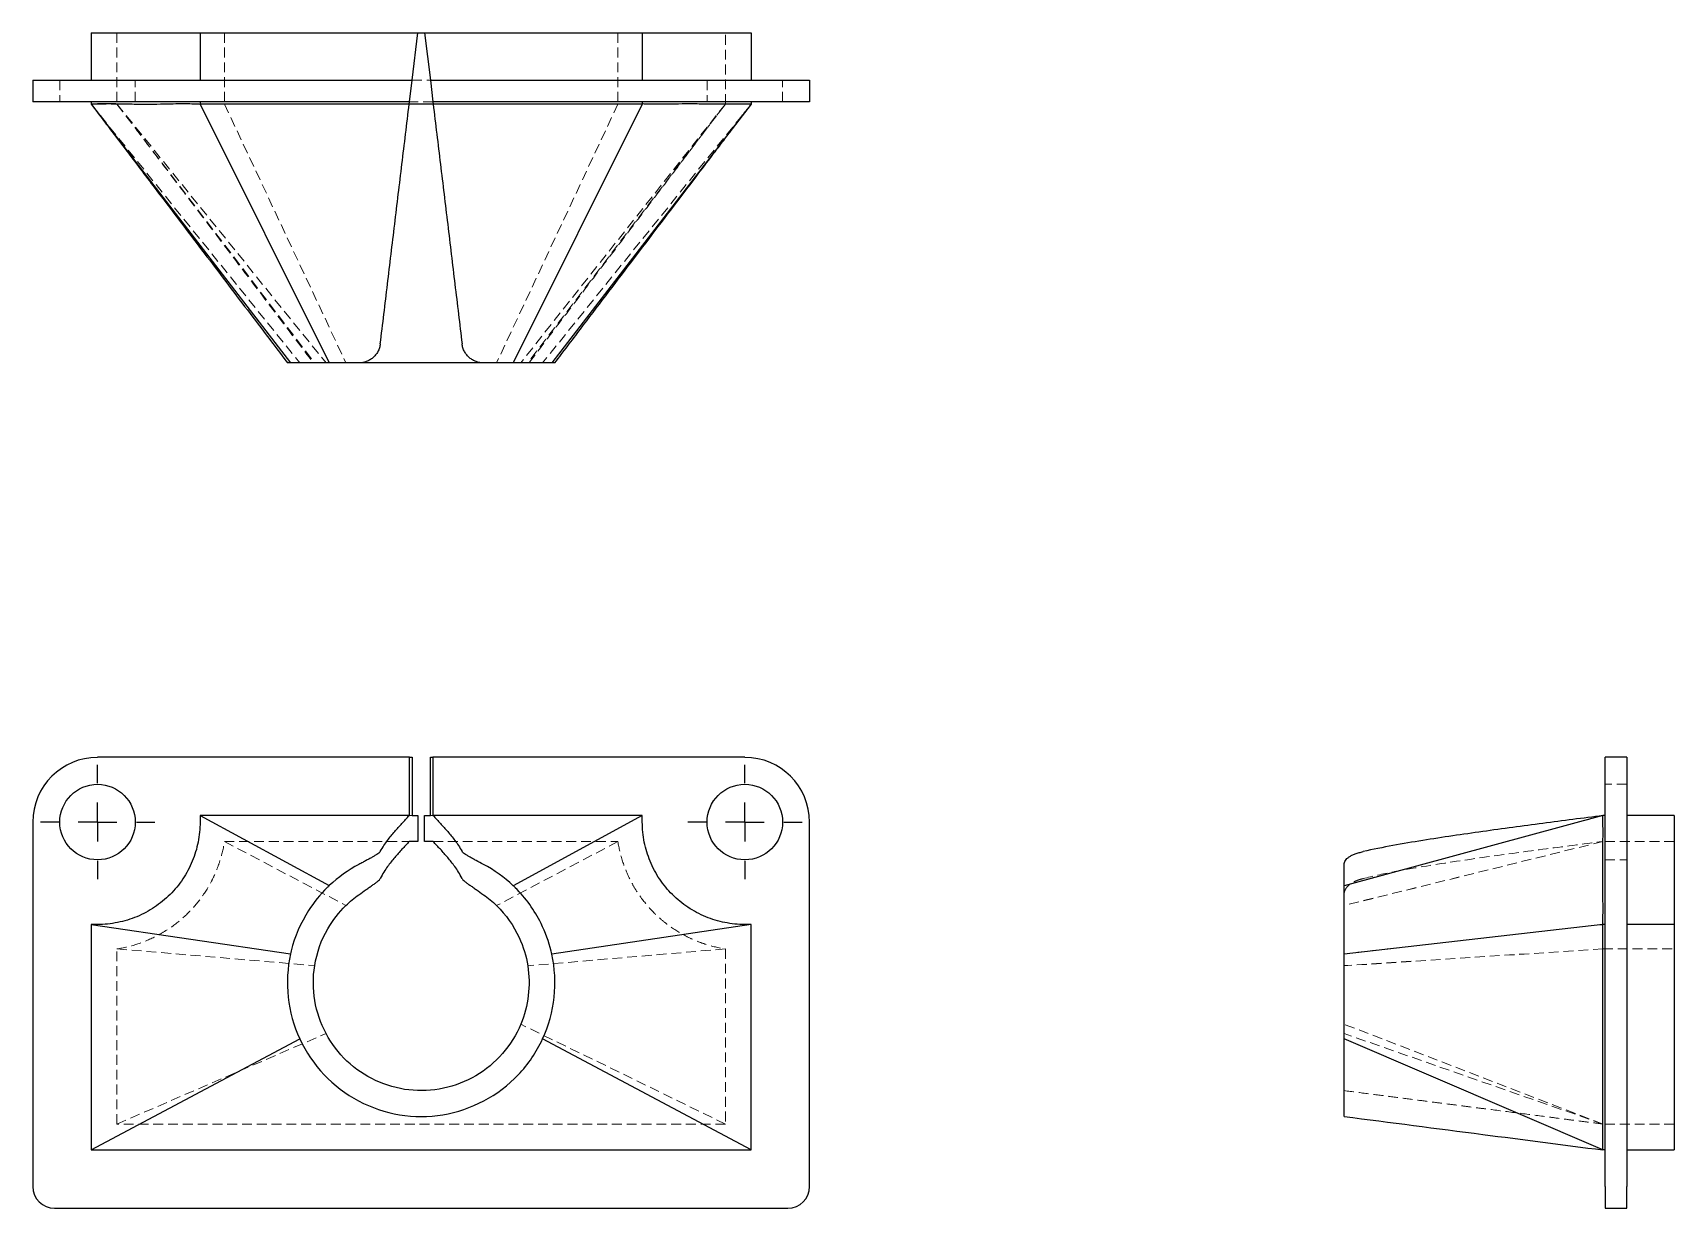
# Model space of a CAD drawing. Header units: millimetres. Extents: x 33 to 244, y 28 to 179.
import ezdxf

# ---------------------------------------------------------------- set-up
doc = ezdxf.new("R2010")
doc.units = ezdxf.units.MM
doc.linetypes.add('HIDDEN', pattern=[1.905, 1.27, -0.635])
doc.layers.add('10', color=7, linetype='Continuous')

# ---------------------------------------------------------------- blocks, each defined once
blk = doc.blocks.new('SW_CENTERMARKSYMBOL_0')
at = {"layer": '10', "color": 0}
for p, q in [((0, 5), (0, 7.36)), ((0, 0), (0, 2.5)), ((-5, 0), (-7.36, 0)), ((0, 0), (-2.5, 0)), ((0, 0), (0, -2.5)), ((0, 0), (2.5, 0)), ((5, 0), (7.36, 0)), ((0, -5), (0, -7.36))]:
    blk.add_line(p, q, dxfattribs=at)
blk = doc.blocks.new('SW_CENTERMARKSYMBOL_1')
at = {"layer": '10', "color": 0}
for p, q in [((0, 5), (0, 7.36)), ((0, 0), (0, 2.5)), ((-5, 0), (-7.36, 0)), ((0, 0), (-2.5, 0)), ((0, 0), (0, -2.5)), ((0, 0), (2.5, 0)), ((5, 0), (7.36, 0)), ((0, -5), (0, -7.36))]:
    blk.add_line(p, q, dxfattribs=at)

msp = doc.modelspace()

# ---------------------------------------------------------------- linework, layer by layer
at = {"color": 7, "linetype": 'Continuous', "lineweight": 25}
for p, q in [((40.5, 179.32), (40.5, 173.21)), ((40.5, 179.32), (41.33, 179.32)), ((41.33, 179.32), (54.53, 179.32)), ((54.53, 179.32), (82.56, 179.32)), ((54.53, 179.32), (54.53, 173.21)), ((81.82, 173.21), (82.56, 179.32)), ((82.56, 179.32), (83.44, 179.32)), ((83.44, 179.32), (111.47, 179.32)), ((83.44, 179.32), (84.18, 173.21)), ((111.47, 179.32), (111.47, 173.21)), ((111.47, 179.32), (124.67, 179.32)), ((124.67, 179.32), (125.5, 179.32)), ((125.5, 179.32), (125.5, 173.21)), ((33, 173.21), (33, 170.43)), ((33, 173.21), (41.33, 173.21)), ((41.33, 173.21), (81.82, 173.21)), ((81.49, 170.43), (81.82, 173.21)), ((84.18, 173.21), (84.51, 170.43)), ((84.18, 173.21), (124.67, 173.21)), ((124.67, 173.21), (133, 173.21)), ((133, 173.21), (133, 170.43)), ((41.33, 170.43), (33, 170.43)), ((40.5, 170.43), (40.5, 170.15)), ((40.5, 170.15), (66.18, 136.82)), ((81.49, 170.43), (41.33, 170.43)), ((54.53, 170.15), (54.46, 170.15)), ((54.53, 170.43), (54.53, 170.15)), ((54.53, 170.15), (71.17, 136.82)), ((81.46, 170.15), (54.53, 170.15)), ((54.53, 170.15), (54.53, 170.15)), ((81.46, 170.15), (81.49, 170.43)), ((84.54, 170.15), (81.46, 170.15)), ((124.67, 170.43), (84.51, 170.43)), ((84.51, 170.43), (84.54, 170.15)), ((111.47, 170.15), (84.54, 170.15)), ((111.47, 170.15), (94.84, 136.82)), ((125.5, 170.15), (99.82, 136.82)), ((111.47, 170.43), (111.47, 170.15)), ((111.56, 170.16), (111.47, 170.15)), ((133, 170.43), (124.67, 170.43)), ((125.5, 170.43), (125.5, 170.15)), ((81.49, 86.03), (41.33, 86.03)), ((81.49, 78.53), (81.49, 86.03)), ((81.49, 86.03), (81.82, 86.03)), ((81.82, 86.03), (81.82, 78.53)), ((84.18, 78.53), (84.18, 86.03)), ((84.18, 86.03), (84.51, 86.03)), ((84.51, 86.03), (84.51, 78.53)), ((124.67, 86.03), (84.51, 86.03)), ((235.43, 77.69), (235.43, 86.03)), ((238.21, 86.03), (235.43, 86.03)), ((238.21, 86.03), (238.21, 77.69)), ((54.53, 78.53), (71.17, 69.52)), ((81.46, 78.53), (54.53, 78.53)), ((81.46, 78.53), (81.49, 78.53)), ((81.82, 78.53), (82.56, 78.53)), ((82.56, 78.53), (82.56, 75.19)), ((83.44, 75.19), (83.44, 78.53)), ((83.44, 78.53), (84.18, 78.53)), ((84.51, 78.53), (84.54, 78.53)), ((111.47, 78.53), (84.54, 78.53)), ((111.47, 78.53), (94.84, 69.5)), ((235.15, 78.53), (201.82, 69.5)), ((235.43, 78.53), (235.15, 78.53)), ((244.32, 78.53), (238.21, 78.53)), ((244.32, 78.53), (244.32, 77.69)), ((33, 77.69), (33, 30.75)), ((133, 30.75), (133, 77.69)), ((235.43, 30.75), (235.43, 77.69)), ((238.21, 77.69), (238.21, 30.75)), ((244.32, 77.69), (244.32, 64.5)), ((82.56, 75.19), (81.46, 75.19)), ((84.54, 75.19), (83.44, 75.19)), ((40.5, 64.5), (66.18, 60.72)), ((40.5, 64.5), (40.5, 35.47)), ((125.5, 64.5), (99.82, 60.7)), ((125.5, 35.47), (125.5, 64.5)), ((235.15, 64.5), (201.82, 60.7)), ((235.15, 64.5), (235.14, 64.55)), ((235.15, 64.5), (235.15, 64.5)), ((235.15, 35.47), (235.15, 64.5)), ((235.43, 64.5), (235.15, 64.5)), ((244.32, 64.5), (238.21, 64.5)), ((244.32, 64.5), (244.32, 35.47)), ((40.5, 35.47), (67.37, 49.77)), ((125.5, 35.47), (98.63, 49.77)), ((235.15, 35.47), (201.82, 49.77)), ((40.5, 35.47), (125.5, 35.47)), ((235.43, 35.47), (235.15, 35.47)), ((238.21, 35.47), (244.32, 35.47)), ((235.43, 30.75), (235.43, 27.97)), ((238.21, 27.97), (238.21, 30.75)), ((35.78, 27.97), (130.22, 27.97)), ((235.43, 27.97), (238.21, 27.97))]:
    msp.add_line(p, q, dxfattribs=at)
at = {"color": 7, "linetype": 'HIDDEN', "lineweight": 18}
for p, q in [((43.83, 179.32), (43.83, 170.15)), ((57.67, 179.32), (57.67, 170.15)), ((108.33, 179.32), (108.33, 170.15)), ((122.17, 170.15), (122.17, 179.32)), ((36.47, 173.21), (36.47, 170.43)), ((46.19, 170.43), (46.19, 173.21)), ((81.82, 173.21), (84.18, 173.21)), ((119.81, 173.21), (119.81, 170.43)), ((129.53, 170.43), (129.53, 173.21)), ((40.5, 170.15), (67.37, 136.82)), ((41.17, 170.15), (43.83, 170.15)), ((43.83, 170.15), (44.01, 170.15)), ((43.83, 170.15), (70.75, 136.82)), ((43.83, 170.15), (69.29, 136.82)), ((57.67, 170.15), (73.31, 136.82)), ((84.51, 170.43), (81.49, 170.43)), ((108.33, 170.15), (92.71, 136.82)), ((122.17, 170.15), (95.82, 136.82)), ((122.17, 170.15), (96.72, 136.82)), ((125.5, 170.15), (98.63, 136.82)), ((122.17, 170.15), (124.84, 170.15)), ((238.21, 82.56), (235.43, 82.56)), ((81.82, 78.53), (81.49, 78.53)), ((84.51, 78.53), (84.18, 78.53)), ((235.15, 78.53), (201.82, 69.52)), ((57.67, 75.19), (73.31, 66.95)), ((57.67, 75.19), (81.46, 75.19)), ((84.54, 75.19), (108.33, 75.19)), ((108.33, 75.19), (92.71, 66.94)), ((235.15, 75.19), (201.82, 66.94)), ((235.15, 75.19), (201.82, 66.95)), ((235.15, 75.19), (235.15, 75.14)), ((244.32, 75.19), (235.15, 75.19)), ((235.43, 72.83), (238.21, 72.83)), ((235.15, 64.5), (201.82, 60.72)), ((234.79, 64.46), (235.18, 64.51)), ((43.83, 61.36), (69.29, 59.2)), ((43.83, 38.81), (43.83, 61.36)), ((122.17, 61.36), (96.72, 59.18)), ((122.17, 61.36), (122.17, 38.81)), ((235.15, 61.36), (201.82, 59.18)), ((235.15, 61.36), (201.82, 59.2)), ((235.15, 61.36), (244.32, 61.36)), ((122.17, 38.81), (95.82, 51.66)), ((235.15, 38.81), (201.82, 51.66)), ((43.83, 38.81), (70.75, 50.46)), ((235.15, 38.81), (201.82, 50.46)), ((122.17, 38.81), (43.83, 38.81)), ((244.32, 38.81), (235.15, 38.81))]:
    msp.add_line(p, q, dxfattribs=at)
at = {"color": 7, "linetype": 'Continuous', "lineweight": 25}
for centre in [(41.33, 77.69), (124.67, 77.69)]:
    msp.add_circle(centre, 4.86, dxfattribs=at)
for centre, radius, start, end in [((41.33, 77.69), 8.33, 90, 180), ((124.67, 77.69), 8.33, 360, 90), ((35.78, 30.75), 2.78, 180, 270), ((130.22, 30.75), 2.78, 270, 0)]:
    msp.add_arc(centre, radius, start, end, dxfattribs=at)
for points in [[(41.33, 170.16), (41.06, 170.14), (40.78, 170.15), (40.5, 170.15)], [(125.5, 170.15), (125.22, 170.15), (124.94, 170.15), (124.67, 170.15)], [(74.99, 136.82), (73.6, 136.82), (72.31, 136.82), (71.17, 136.82)], [(94.84, 136.82), (93.7, 136.82), (92.41, 136.82), (91.01, 136.82)], [(54.53, 78.53), (54.53, 78.25), (54.53, 77.97), (54.53, 77.69)], [(111.47, 77.69), (111.47, 77.97), (111.47, 78.25), (111.47, 78.53)], [(235.15, 77.69), (235.15, 77.97), (235.15, 78.25), (235.15, 78.53)], [(74.99, 72.23), (73.6, 71.51), (72.31, 70.59), (71.17, 69.52)], [(94.84, 69.5), (93.7, 70.59), (92.41, 71.5), (91.01, 72.23)], [(201.82, 69.5), (201.82, 70.59), (201.82, 71.5), (201.82, 72.23)], [(73.31, 66.95), (73.83, 67.45), (74.39, 67.92), (74.98, 68.34)], [(91.02, 68.34), (91.62, 67.92), (92.18, 67.45), (92.71, 66.94)], [(41.33, 64.5), (41.06, 64.5), (40.78, 64.5), (40.5, 64.5)], [(125.5, 64.5), (125.22, 64.5), (124.94, 64.5), (124.67, 64.5)], [(66.18, 60.72), (65.38, 57.07), (65.8, 53.16), (67.37, 49.77)], [(70.75, 50.46), (69.33, 53.11), (68.81, 56.23), (69.29, 59.2)], [(96.72, 59.18), (97.12, 56.66), (96.8, 54.02), (95.82, 51.66)], [(98.63, 49.77), (100.2, 53.15), (100.62, 57.06), (99.82, 60.7)], [(201.82, 49.77), (201.82, 53.15), (201.82, 57.06), (201.82, 60.7)]]:
    msp.add_open_spline(points, degree=3, dxfattribs=at)
for points, knots in [([(40.5, 170.15), (40.53, 170.12), (40.71, 169.87), (41.14, 169.3), (41.77, 168.48), (42.47, 167.56), (43.68, 165.96), (45.3, 163.83), (47.3, 161.18), (50.41, 157.08), (54.74, 151.39), (60.26, 144.1), (63.95, 139.24), (65.78, 136.82)], [0, 0, 0, 0, 0.003482, 0.024467, 0.04983, 0.078148, 0.107119, 0.194487, 0.269687, 0.344708, 0.563072, 0.782184, 1, 1, 1, 1]), ([(54.36, 170.15), (54.36, 170.15), (54.31, 170.14), (53.88, 170.14), (53.04, 170.16), (51.83, 170.17), (50.31, 170.13), (48.56, 170.1), (46.58, 170.1), (44.67, 170.13), (42.9, 170.19), (41.86, 170.17), (41.33, 170.16)], [0, 0, 0, 0, 0.000998, 0.116211, 0.233797, 0.354792, 0.472324, 0.593259, 0.710831, 0.831839, 0.915304, 1, 1, 1, 1]), ([(77.74, 139.27), (77.89, 140.54), (78.05, 141.82), (78.35, 144.38), (78.51, 145.66), (78.97, 149.51), (79.28, 152.09), (79.9, 157.25), (80.21, 159.83), (80.84, 164.99), (81.15, 167.57), (81.46, 170.15)], [0, 0, 0, 0, 0.125, 0.125, 0.25, 0.25, 0.5, 0.5, 0.75, 0.75, 1, 1, 1, 1]), ([(84.54, 170.15), (84.85, 167.57), (85.16, 164.99), (85.79, 159.83), (86.1, 157.25), (86.72, 152.09), (87.03, 149.51), (87.49, 145.66), (87.65, 144.38), (87.95, 141.82), (88.11, 140.54), (88.26, 139.27)], [0, 0, 0, 0, 0.25, 0.25, 0.5, 0.5, 0.75, 0.75, 0.875, 0.875, 1, 1, 1, 1]), ([(100.22, 136.82), (101.31, 138.27), (103.5, 141.15), (106.75, 145.44), (109.96, 149.67), (113.15, 153.87), (115.95, 157.57), (118.43, 160.83), (120.21, 163.18), (121.67, 165.1), (122.62, 166.36), (123.41, 167.4), (124.01, 168.19), (124.5, 168.84), (124.88, 169.33), (125.15, 169.69), (125.36, 169.97), (125.46, 170.1), (125.5, 170.15)], [0, 0, 0, 0, 0.128873, 0.256597, 0.381999, 0.505167, 0.630052, 0.711097, 0.795921, 0.839872, 0.882583, 0.908874, 0.932501, 0.953001, 0.966596, 0.979222, 0.991413, 1, 1, 1, 1]), ([(124.67, 170.15), (124.28, 170.15), (123.89, 170.15), (123.12, 170.14), (122.74, 170.13), (121.61, 170.13), (120.87, 170.13), (119.78, 170.14), (119.41, 170.15), (118.71, 170.15), (118.37, 170.16), (117.37, 170.16), (116.74, 170.16), (115.85, 170.15), (115.56, 170.15), (115.02, 170.14), (114.76, 170.13), (114.02, 170.12), (113.58, 170.12), (113, 170.12), (112.82, 170.12), (112.5, 170.13), (112.36, 170.13), (111.97, 170.14), (111.78, 170.15), (111.65, 170.16)], [0, 0, 0, 0, 0.0625, 0.0625, 0.125, 0.125, 0.25, 0.25, 0.3125, 0.3125, 0.375, 0.375, 0.5, 0.5, 0.5625, 0.5625, 0.625, 0.625, 0.75, 0.75, 0.8125, 0.8125, 0.875, 0.875, 1, 1, 1, 1]), ([(77.74, 139.27), (77.72, 139.09), (77.68, 138.92), (77.57, 138.58), (77.5, 138.42), (77.34, 138.12), (77.24, 137.97), (77.03, 137.71), (76.91, 137.59), (76.65, 137.37), (76.52, 137.28), (76.23, 137.11), (76.09, 137.04), (75.78, 136.93), (75.63, 136.89), (75.31, 136.83), (75.15, 136.82), (74.99, 136.82)], [0, 0, 0, 0, 0.125, 0.125, 0.25, 0.25, 0.375, 0.375, 0.5, 0.5, 0.625, 0.625, 0.75, 0.75, 0.875, 0.875, 1, 1, 1, 1]), ([(91.01, 136.82), (90.69, 136.82), (90.37, 136.88), (89.92, 137.04), (89.77, 137.11), (89.48, 137.28), (89.35, 137.37), (89.09, 137.59), (88.97, 137.71), (88.76, 137.97), (88.66, 138.11), (88.5, 138.42), (88.43, 138.58), (88.32, 138.92), (88.28, 139.09), (88.26, 139.27)], [0, 0, 0, 0, 0.25, 0.25, 0.375, 0.375, 0.5, 0.5, 0.625, 0.625, 0.75, 0.75, 0.875, 0.875, 1, 1, 1, 1]), ([(66.18, 136.82), (66.1, 136.82), (65.93, 136.82), (65.8, 136.82), (65.8, 136.82), (65.79, 136.82)], [0, 0, 0, 0, 0.35096, 0.704031, 1, 1, 1, 1]), ([(71.17, 136.82), (71.08, 136.82), (70.99, 136.82), (69.99, 136.82), (67.99, 136.82), (66.72, 136.82), (66.24, 136.82), (66.21, 136.82), (66.18, 136.82)], [0, 0, 0, 0, 0.037215, 0.037215, 0.407443, 0.962785, 0.962785, 1, 1, 1, 1]), ([(90.91, 136.82), (90.39, 136.82), (89.31, 136.82), (87.51, 136.82), (85.61, 136.82), (83.66, 136.82), (81.7, 136.82), (79.76, 136.82), (77.9, 136.82), (76.33, 136.82), (75.45, 136.82), (75.11, 136.82)], [0, 0, 0, 0, 0.111959, 0.22829, 0.344706, 0.461094, 0.577365, 0.693595, 0.809922, 0.926318, 1, 1, 1, 1]), ([(99.82, 136.82), (99.79, 136.82), (99.76, 136.82), (99.43, 136.82), (98.34, 136.82), (96.47, 136.82), (95.03, 136.82), (94.94, 136.82), (94.84, 136.82)], [0, 0, 0, 0, 0.037215, 0.037215, 0.407443, 0.962785, 0.962785, 1, 1, 1, 1]), ([(100.2, 136.82), (100.2, 136.82), (100.21, 136.82), (100.1, 136.82), (99.91, 136.82), (99.82, 136.82)], [0, 0, 0, 0, 0.192043, 0.594469, 1, 1, 1, 1]), ([(77.74, 73.89), (77.89, 74.17), (78.05, 74.43), (78.35, 74.9), (78.51, 75.11), (78.97, 75.73), (79.28, 76.11), (79.9, 76.83), (80.21, 77.18), (80.84, 77.86), (81.15, 78.19), (81.46, 78.53)], [0, 0, 0, 0, 0.125, 0.125, 0.25, 0.25, 0.5, 0.5, 0.75, 0.75, 1, 1, 1, 1]), ([(84.54, 78.53), (84.85, 78.19), (85.16, 77.86), (85.79, 77.17), (86.1, 76.83), (86.72, 76.11), (87.03, 75.73), (87.49, 75.11), (87.65, 74.9), (87.95, 74.43), (88.11, 74.17), (88.26, 73.89)], [0, 0, 0, 0, 0.25, 0.25, 0.5, 0.5, 0.75, 0.75, 0.875, 0.875, 1, 1, 1, 1]), ([(235.15, 78.53), (232.57, 78.19), (229.99, 77.86), (224.83, 77.17), (222.25, 76.83), (217.09, 76.11), (214.51, 75.73), (210.66, 75.11), (209.38, 74.9), (206.82, 74.43), (205.54, 74.17), (204.27, 73.89)], [0, 0, 0, 0, 0.25, 0.25, 0.5, 0.5, 0.75, 0.75, 0.875, 0.875, 1, 1, 1, 1]), ([(54.53, 77.69), (54.53, 76.82), (54.44, 75.97), (54.19, 74.7), (54.09, 74.28), (53.83, 73.45), (53.69, 73.04), (53.19, 71.84), (52.79, 71.09), (52.07, 70.01), (51.81, 69.66), (51.26, 68.99), (50.97, 68.67), (50.06, 67.76), (49.39, 67.21), (48.31, 66.49), (47.94, 66.26), (47.18, 65.86), (46.79, 65.67), (46, 65.34), (45.59, 65.2), (44.76, 64.95), (44.34, 64.84), (43.49, 64.67), (43.06, 64.61), (42.2, 64.52), (41.77, 64.5), (41.33, 64.5)], [0, 0, 0, 0, 0.125, 0.125, 0.1875, 0.1875, 0.25, 0.25, 0.375, 0.375, 0.4375, 0.4375, 0.5, 0.5, 0.625, 0.625, 0.6875, 0.6875, 0.75, 0.75, 0.8125, 0.8125, 0.875, 0.875, 0.9375, 0.9375, 1, 1, 1, 1]), ([(124.67, 64.5), (124.23, 64.5), (123.8, 64.52), (122.94, 64.61), (122.52, 64.67), (121.26, 64.92), (120.44, 65.16), (118.83, 65.83), (118.07, 66.24), (116.99, 66.95), (116.65, 67.21), (115.98, 67.76), (115.65, 68.05), (114.73, 68.97), (114.19, 69.63), (113.47, 70.7), (113.24, 71.08), (112.83, 71.84), (112.65, 72.24), (112.15, 73.43), (111.9, 74.25), (111.64, 75.53), (111.58, 75.96), (111.49, 76.82), (111.47, 77.26), (111.47, 77.69)], [0, 0, 0, 0, 0.0625, 0.0625, 0.125, 0.125, 0.25, 0.25, 0.375, 0.375, 0.4375, 0.4375, 0.5, 0.5, 0.625, 0.625, 0.6875, 0.6875, 0.75, 0.75, 0.875, 0.875, 0.9375, 0.9375, 1, 1, 1, 1]), ([(235.14, 64.56), (235.14, 64.62), (235.13, 64.72), (235.13, 65.05), (235.15, 65.59), (235.17, 66.48), (235.15, 67.82), (235.12, 69.45), (235.11, 71.3), (235.13, 73.35), (235.16, 75.5), (235.16, 76.97), (235.15, 77.69)], [0, 0, 0, 0, 0.06579, 0.134228, 0.202667, 0.315372, 0.431353, 0.543921, 0.659744, 0.772432, 0.888385, 1, 1, 1, 1]), ([(81.46, 75.19), (81.15, 74.86), (80.83, 74.52), (80.21, 73.84), (79.9, 73.49), (79.28, 72.76), (78.97, 72.38), (78.51, 71.74), (78.35, 71.51), (78.04, 71.01), (77.89, 70.73), (77.74, 70.41)], [0, 0, 0, 0, 0.25, 0.25, 0.5, 0.5, 0.75, 0.75, 0.875, 0.875, 1, 1, 1, 1]), ([(88.26, 70.41), (88.11, 70.73), (87.96, 71.01), (87.65, 71.51), (87.49, 71.74), (87.03, 72.38), (86.72, 72.76), (86.1, 73.49), (85.79, 73.84), (85.17, 74.52), (84.85, 74.86), (84.54, 75.19)], [0, 0, 0, 0, 0.125, 0.125, 0.25, 0.25, 0.5, 0.5, 0.75, 0.75, 1, 1, 1, 1]), ([(77.74, 73.89), (77.72, 73.85), (77.68, 73.81), (77.57, 73.71), (77.5, 73.66), (77.34, 73.54), (77.24, 73.48), (77.03, 73.35), (76.91, 73.28), (76.65, 73.14), (76.52, 73.06), (76.23, 72.91), (76.09, 72.83), (75.78, 72.66), (75.63, 72.57), (75.31, 72.4), (75.15, 72.32), (74.99, 72.23)], [0, 0, 0, 0, 0.125, 0.125, 0.25, 0.25, 0.375, 0.375, 0.5, 0.5, 0.625, 0.625, 0.75, 0.75, 0.875, 0.875, 1, 1, 1, 1]), ([(91.01, 72.23), (90.69, 72.4), (90.37, 72.57), (89.92, 72.82), (89.77, 72.91), (89.48, 73.06), (89.35, 73.14), (89.09, 73.28), (88.97, 73.35), (88.76, 73.48), (88.66, 73.54), (88.5, 73.65), (88.43, 73.71), (88.32, 73.8), (88.28, 73.85), (88.26, 73.89)], [0, 0, 0, 0, 0.25, 0.25, 0.375, 0.375, 0.5, 0.5, 0.625, 0.625, 0.75, 0.75, 0.875, 0.875, 1, 1, 1, 1]), ([(201.82, 72.23), (201.82, 72.4), (201.88, 72.57), (202.04, 72.82), (202.11, 72.91), (202.28, 73.06), (202.37, 73.14), (202.59, 73.28), (202.71, 73.35), (202.97, 73.48), (203.11, 73.54), (203.42, 73.65), (203.58, 73.71), (203.92, 73.8), (204.09, 73.85), (204.27, 73.89)], [0, 0, 0, 0, 0.25, 0.25, 0.375, 0.375, 0.5, 0.5, 0.625, 0.625, 0.75, 0.75, 0.875, 0.875, 1, 1, 1, 1]), ([(74.98, 68.34), (75.3, 68.56), (75.6, 68.78), (76.05, 69.09), (76.2, 69.2), (76.48, 69.39), (76.62, 69.49), (76.87, 69.67), (76.99, 69.76), (77.22, 69.92), (77.32, 69.99), (77.57, 70.2), (77.69, 70.32), (77.74, 70.41)], [0, 0, 0, 0, 0.25, 0.25, 0.375, 0.375, 0.5, 0.5, 0.625, 0.625, 0.75, 0.75, 1, 1, 1, 1]), ([(88.26, 70.41), (88.28, 70.37), (88.32, 70.31), (88.44, 70.2), (88.51, 70.14), (88.68, 70), (88.78, 69.92), (89, 69.76), (89.12, 69.67), (89.38, 69.49), (89.52, 69.4), (89.8, 69.2), (89.95, 69.09), (90.39, 68.78), (90.7, 68.56), (91.02, 68.34)], [0, 0, 0, 0, 0.125, 0.125, 0.25, 0.25, 0.375, 0.375, 0.5, 0.5, 0.625, 0.625, 0.75, 0.75, 1, 1, 1, 1]), ([(71.17, 69.52), (71.08, 69.43), (70.99, 69.34), (69.99, 68.36), (67.99, 65.89), (66.72, 62.94), (66.24, 60.97), (66.21, 60.84), (66.18, 60.72)], [0, 0, 0, 0, 0.037215, 0.037215, 0.407443, 0.962785, 0.962785, 1, 1, 1, 1]), ([(99.82, 60.7), (99.79, 60.83), (99.76, 60.95), (99.43, 62.3), (98.34, 65.3), (96.47, 67.9), (95.03, 69.33), (94.94, 69.42), (94.84, 69.5)], [0, 0, 0, 0, 0.037215, 0.037215, 0.407443, 0.962785, 0.962785, 1, 1, 1, 1]), ([(201.82, 60.7), (201.82, 60.83), (201.82, 60.95), (201.82, 62.3), (201.82, 65.3), (201.82, 67.9), (201.82, 69.33), (201.82, 69.42), (201.82, 69.5)], [0, 0, 0, 0, 0.037215, 0.037215, 0.407443, 0.962785, 0.962785, 1, 1, 1, 1]), ([(69.29, 59.2), (69.56, 60.87), (70.56, 63.71), (72.4, 66.06), (73.31, 66.95)], [0, 0, 0, 0, 0.571429, 1, 1, 1, 1]), ([(92.71, 66.94), (93.91, 65.75), (95.65, 63.3), (96.52, 60.44), (96.72, 59.18)], [0, 0, 0, 0, 0.571429, 1, 1, 1, 1]), ([(95.82, 51.66), (94.67, 48.9), (90.54, 44.17), (81.31, 42.21), (74.19, 45.53), (71.45, 49.14), (70.75, 50.46)], [0, 0, 0, 0, 0.285714, 0.571429, 0.857143, 1, 1, 1, 1]), ([(67.37, 49.77), (68.94, 46.38), (74.35, 40.67), (85.99, 38.76), (94.67, 43.37), (97.85, 48.07), (98.63, 49.77)], [0, 0, 0, 0, 0.285714, 0.571429, 0.857143, 1, 1, 1, 1]), ([(201.82, 39.79), (201.82, 39.79), (201.82, 39.78), (201.82, 39.9), (201.82, 40.15), (201.82, 40.52), (201.82, 41), (201.82, 41.6), (201.82, 42.31), (201.82, 43.12), (201.82, 44.03), (201.82, 45.04), (201.82, 46.31), (201.82, 47.87), (201.82, 49.13), (201.82, 49.77)], [0, 0, 0, 0, 0.036314, 0.112209, 0.188102, 0.260854, 0.333609, 0.408419, 0.483229, 0.557039, 0.630846, 0.706848, 0.78285, 0.890605, 1, 1, 1, 1]), ([(201.82, 39.78), (207.77, 39.01), (218.88, 37.57), (229.99, 36.14), (235.15, 35.47)], [0, 0, 0, 0, 0.535292, 1, 1, 1, 1])]:
    msp.add_open_spline(points, degree=3, knots=knots, dxfattribs=at)
at = {"color": 7, "linetype": 'HIDDEN', "lineweight": 18}
for points, knots in [([(43.83, 170.15), (44.04, 169.88), (44.55, 169.21), (45.37, 168.13), (46.29, 166.91), (48.38, 164.16), (51.59, 159.92), (55.96, 154.17), (60.32, 148.41), (64.71, 142.62), (67.65, 138.76), (69.11, 136.82)], [0, 0, 0, 0, 0.025074, 0.060374, 0.097518, 0.13451, 0.30769, 0.479156, 0.651972, 0.825747, 1, 1, 1, 1]), ([(53.46, 170.15), (53.59, 170.15), (54.04, 170.15), (54.58, 170.15), (54.95, 170.15), (55.06, 170.15)], [0, 0, 0, 0, 0.219203, 0.74935, 1, 1, 1, 1]), ([(54.71, 169.79), (54.67, 169.9), (54.62, 170.02), (54.5, 170.14), (54.49, 170.16)], [0, 0, 0, 0, 0.849667, 1, 1, 1, 1]), ([(96.89, 136.82), (97.87, 138.12), (99.84, 140.72), (102.79, 144.6), (105.7, 148.45), (108.61, 152.27), (111.55, 156.15), (114.56, 160.12), (117.02, 163.37), (118.84, 165.77), (119.94, 167.22), (120.88, 168.46), (121.63, 169.44), (122, 169.94), (122.17, 170.15)], [0, 0, 0, 0, 0.116002, 0.231418, 0.34567, 0.458524, 0.572438, 0.691153, 0.812446, 0.861257, 0.904813, 0.942386, 0.975144, 1, 1, 1, 1]), ([(108.33, 170.15), (108.41, 170.15), (108.57, 170.15), (108.95, 170.14), (109.45, 170.13), (110.05, 170.12), (110.76, 170.12), (111.46, 170.13), (111.96, 170.13), (112.16, 170.14)], [0, 0, 0, 0, 0.1484356, 0.2968719, 0.4496181, 0.6023641, 0.7507996, 0.8992352, 1, 1, 1, 1]), ([(111.54, 170.17), (111.5, 170.13), (111.37, 170), (111.31, 169.86), (111.27, 169.75)], [0, 0, 0, 0, 0.264239, 1, 1, 1, 1]), ([(119.43, 170.15), (119.65, 170.15), (120.53, 170.15), (121.47, 170.15), (122.17, 170.15)], [0, 0, 0, 0, 0.248317, 1, 1, 1, 1]), ([(43.83, 61.36), (44.7, 61.49), (45.55, 61.69), (47.2, 62.22), (48, 62.55), (49.17, 63.14), (49.56, 63.35), (50.31, 63.81), (50.67, 64.05), (51.73, 64.81), (52.39, 65.38), (53.62, 66.61), (54.2, 67.28), (55.22, 68.69), (55.67, 69.43), (56.27, 70.6), (56.45, 70.99), (56.78, 71.81), (56.93, 72.22), (57.34, 73.47), (57.54, 74.32), (57.67, 75.19)], [0, 0, 0, 0, 0.125, 0.125, 0.25, 0.25, 0.3125, 0.3125, 0.375, 0.375, 0.5, 0.5, 0.625, 0.625, 0.75, 0.75, 0.8125, 0.8125, 0.875, 0.875, 1, 1, 1, 1]), ([(108.33, 75.19), (108.46, 74.32), (108.66, 73.48), (109.19, 71.82), (109.52, 71.02), (110.12, 69.84), (110.33, 69.46), (110.78, 68.71), (111.03, 68.35), (111.79, 67.3), (112.35, 66.64), (113.28, 65.71), (113.6, 65.41), (114.27, 64.84), (114.61, 64.57), (115.67, 63.8), (116.41, 63.35), (117.57, 62.76), (117.97, 62.58), (118.79, 62.24), (119.2, 62.09), (120.45, 61.69), (121.3, 61.49), (122.17, 61.36)], [0, 0, 0, 0, 0.125, 0.125, 0.25, 0.25, 0.3125, 0.3125, 0.375, 0.375, 0.5, 0.5, 0.5625, 0.5625, 0.625, 0.625, 0.75, 0.75, 0.8125, 0.8125, 0.875, 0.875, 1, 1, 1, 1]), ([(204.27, 70.41), (205.53, 70.73), (206.81, 71.01), (209.36, 71.51), (210.65, 71.74), (214.5, 72.38), (217.08, 72.76), (222.24, 73.49), (224.82, 73.84), (229.99, 74.52), (232.57, 74.86), (235.15, 75.19)], [0, 0, 0, 0, 0.125, 0.125, 0.25, 0.25, 0.5, 0.5, 0.75, 0.75, 1, 1, 1, 1]), ([(204.27, 70.41), (204.08, 70.37), (203.9, 70.31), (203.56, 70.2), (203.4, 70.14), (203.09, 70), (202.94, 69.92), (202.68, 69.76), (202.56, 69.67), (202.35, 69.49), (202.25, 69.4), (202.1, 69.2), (202.03, 69.09), (201.87, 68.78), (201.82, 68.56), (201.82, 68.34)], [0, 0, 0, 0, 0.125, 0.125, 0.25, 0.25, 0.375, 0.375, 0.5, 0.5, 0.625, 0.625, 0.75, 0.75, 1, 1, 1, 1]), ([(235.15, 65.72), (235.15, 65.66), (235.15, 65.27), (235.15, 64.73), (235.15, 64.29), (235.15, 64.11)], [0, 0, 0, 0, 0.102285, 0.636657, 1, 1, 1, 1]), ([(234.76, 64.45), (234.86, 64.46), (234.99, 64.46), (235.12, 64.53), (235.14, 64.55)], [0, 0, 0, 0, 0.784277, 1, 1, 1, 1]), ([(201.82, 43.11), (202.88, 42.97), (204.92, 42.71), (207.86, 42.33), (210.53, 41.99), (212.95, 41.67), (215.11, 41.39), (217.04, 41.15), (218.83, 40.91), (221.19, 40.61), (224.23, 40.22), (227.32, 39.82), (229.83, 39.49), (231.68, 39.25), (233.48, 39.02), (234.59, 38.88), (235.15, 38.81)], [0, 0, 0, 0, 0.09518, 0.182667, 0.262468, 0.33459, 0.399041, 0.455835, 0.507296, 0.559551, 0.667436, 0.779811, 0.83666, 0.891674, 0.945709, 1, 1, 1, 1])]:
    msp.add_open_spline(points, degree=3, knots=knots, dxfattribs=at)

# ---------------------------------------------------------------- block references
at = {"layer": '10'}
for name, p in [('SW_CENTERMARKSYMBOL_0', (41.33, 77.69)), ('SW_CENTERMARKSYMBOL_1', (124.67, 77.69))]:
    msp.add_blockref(name, p, dxfattribs=at)

doc.saveas('drawing.dxf')
